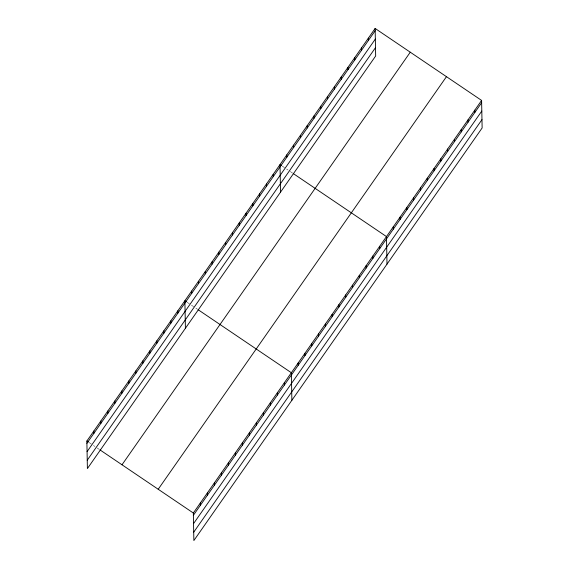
<?xml version="1.0" encoding="UTF-8"?>
<svg xmlns="http://www.w3.org/2000/svg" width="569" height="569" viewBox="0 0 569 569"><rect width="100%" height="100%" fill="white"/><g stroke="black" fill="none" stroke-linecap="round" stroke-linejoin="round"><path stroke-width="0.43" stroke-dasharray="2.85 2.13" d="M282.203 166.084L285.866 168.559M286.598 169.057L288.056 170.046M290.254 171.532L292.452 173.012M187.073 302.239L190.736 304.714M191.469 305.204L193.659 306.691M195.857 308.178L197.322 309.166M89.063 442.518L92.726 444.986M93.458 445.484L94.916 446.473M97.114 447.959L99.312 449.446"/><path stroke-width="0.85" d="M375.135 28.45L375.661 55.99L87.398 468.572L86.865 441.032L375.135 28.45L481.602 100.428L482.135 127.968L193.865 540.55L193.339 513.01L481.602 100.428M86.915 443.315L375.177 30.733M87.071 451.651L375.341 39.069M87.235 460.236L375.504 47.654M122.001 464.781L410.27 52.206M158.203 489.255L446.466 76.673M193.382 515.294L481.644 102.712M193.538 523.629L481.808 111.047M193.702 532.214L481.971 119.632M281.47 165.593L280.005 164.605L280.538 192.144M293.184 173.509L386.472 236.576L387.005 264.123M186.34 301.741L184.882 300.752L185.409 328.299M198.055 309.664L291.349 372.731L291.876 400.27M86.865 441.032L88.33 442.021M100.044 449.937L193.339 513.01M474.809 110.151L474.852 112.434M468.017 119.874L468.059 122.164M461.217 129.604L461.26 131.887M454.425 139.327L454.467 141.61M447.625 149.05L447.675 151.34M440.833 158.779L440.875 161.063M434.04 168.502L434.083 170.785M427.241 178.225L427.291 180.515M420.448 187.955L420.491 190.238M413.656 197.678L413.699 199.961M406.856 207.401L406.906 209.691M400.064 217.13L400.107 219.414M393.271 226.853L393.314 229.136M379.679 246.306L379.722 248.589M372.887 256.029L372.93 258.312M368.342 38.173L368.385 40.463M366.087 265.751L366.137 268.042M361.543 47.903L361.592 50.186M359.295 275.481L359.338 277.764M354.75 57.625L354.793 59.909M352.503 285.204L352.545 287.487M347.958 67.348L348 69.638M345.703 294.927L345.753 297.217M341.158 77.078L341.208 79.361M338.911 304.657L338.953 306.94M334.366 86.801L334.408 89.084M332.118 314.38L332.161 316.663M327.573 96.524L327.616 98.814M325.319 324.102L325.361 326.393M320.774 106.254L320.824 108.537M318.526 333.832L318.569 336.115M313.981 115.976L314.024 118.26M311.734 343.555L311.776 345.838M307.189 125.699L307.232 127.989M304.934 353.278L304.977 355.568M300.389 135.429L300.439 137.712M298.142 363.008L298.184 365.291M293.597 145.152L293.64 147.435M286.804 154.875L286.847 157.165M284.344 382.752L284.386 385.035M273.212 174.327L273.255 176.61M277.345 392.774L277.388 395.057M266.42 184.05L266.463 186.34M270.346 402.788L270.389 405.078M259.62 193.78L259.663 196.063M263.34 412.81L263.39 415.093M252.828 203.503L252.871 205.786M256.342 422.831L256.384 425.114M246.036 213.226L246.078 215.516M249.343 432.853L249.386 435.136M239.236 222.956L239.279 225.239M242.344 442.867L242.387 445.157M232.444 232.678L232.486 234.961M235.338 452.888L235.381 455.172M225.651 242.401L225.694 244.691M228.34 462.91L228.382 465.193M218.852 252.131L218.894 254.414M221.341 472.931L221.384 475.215M212.059 261.854L212.102 264.137M214.335 482.946L214.385 485.236M205.267 271.577L205.309 273.867M207.336 492.967L207.379 495.25M198.467 281.306L198.51 283.59M200.338 502.989L200.38 505.272M191.675 291.029L191.717 293.312M177.877 310.774L177.919 313.057M170.878 320.795L170.92 323.078M163.879 330.809L163.922 333.1M156.873 340.831L156.923 343.121M149.875 350.853L149.917 353.136M142.876 360.874L142.919 363.157M135.87 370.896L135.92 373.179M128.871 380.91L128.914 383.2M121.873 390.931L121.915 393.215M114.874 400.953L114.917 403.236M107.868 410.974L107.911 413.258M100.869 420.989L100.912 423.279M93.871 431.01L93.913 433.294"/></g></svg>
